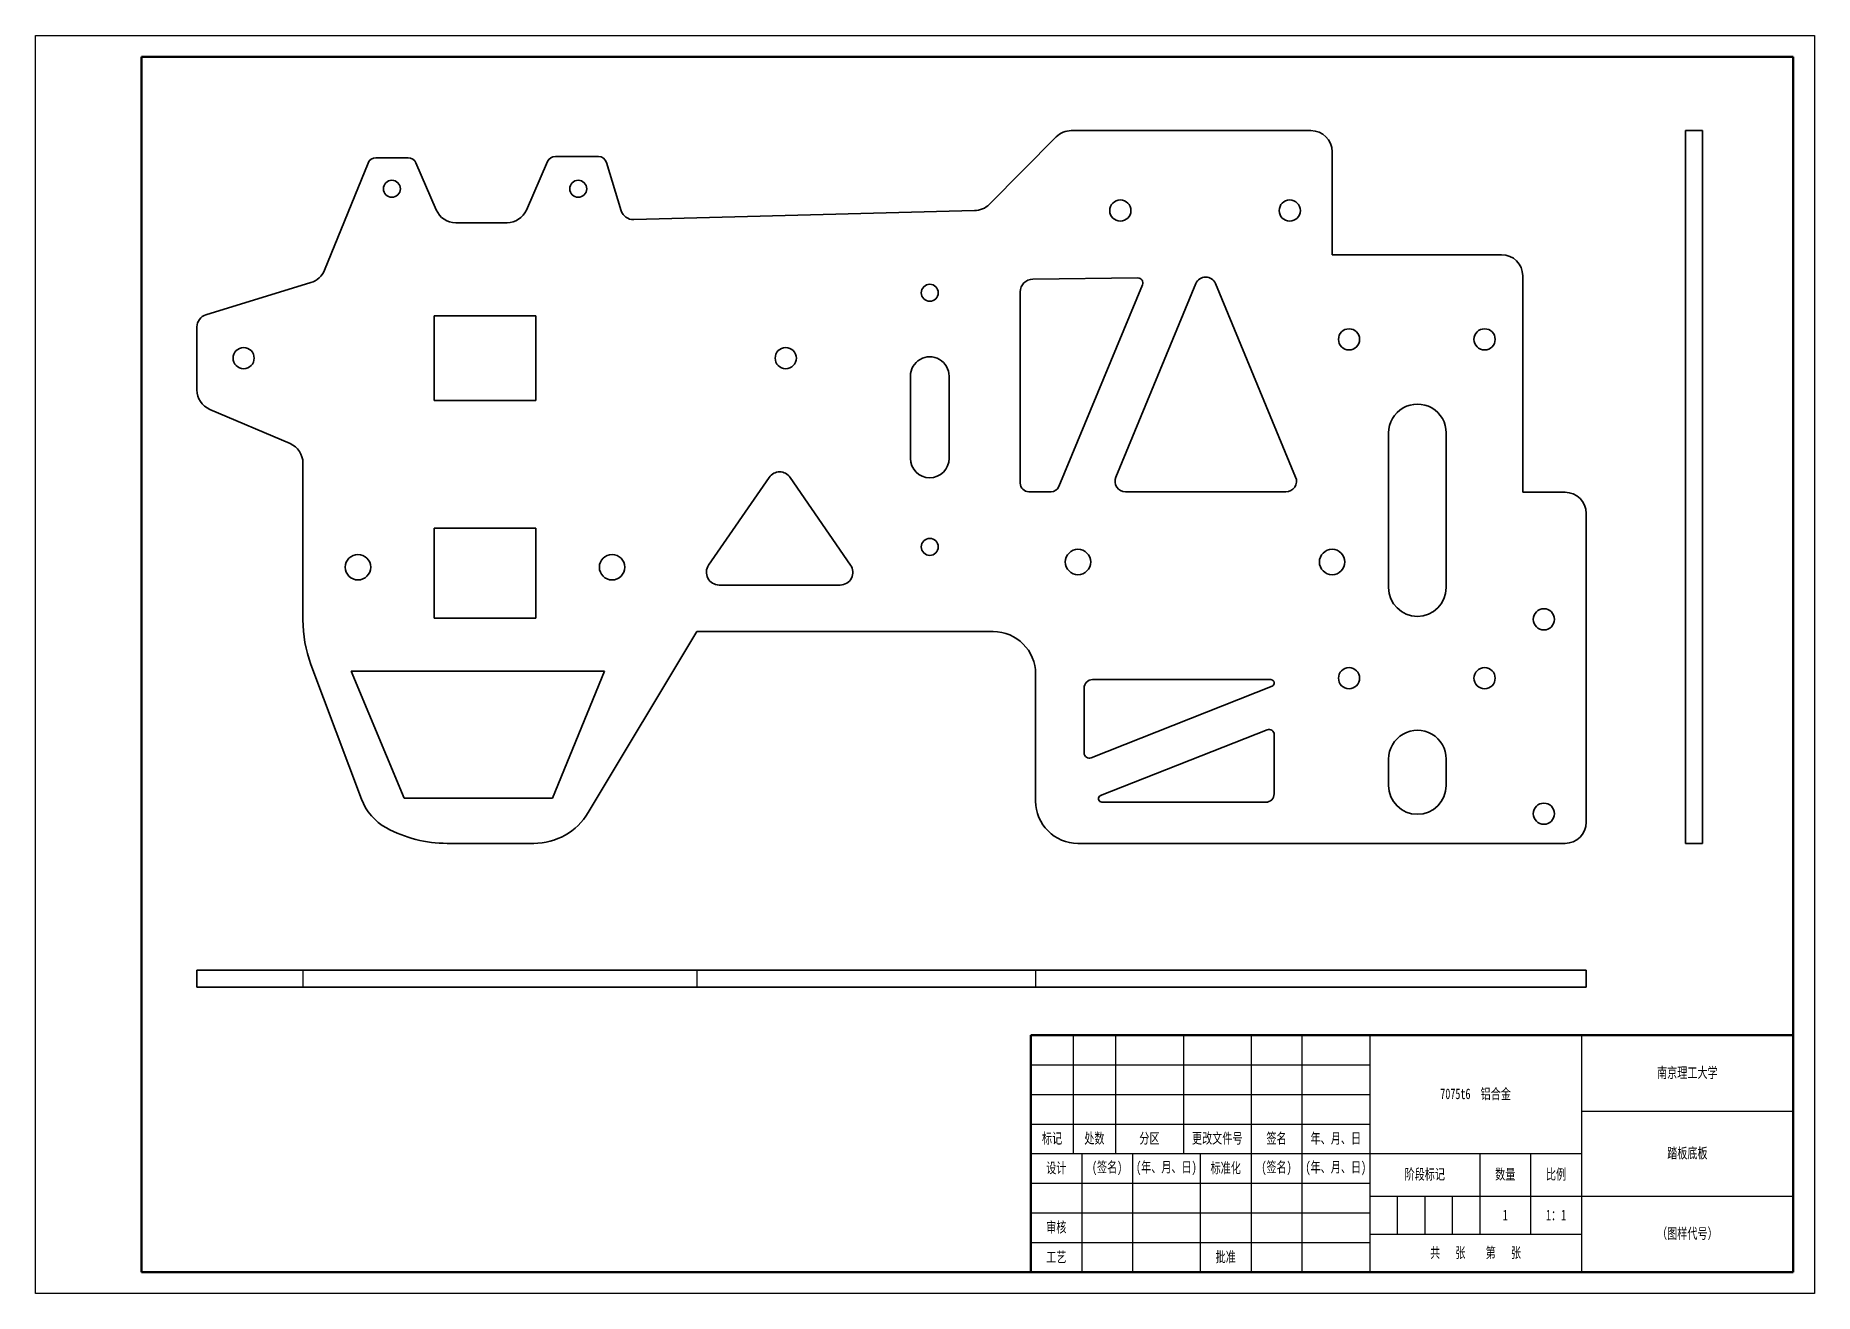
# Model space of a CAD drawing. Header units: millimetres. Extents: x 1605 to 3350, y 934 to 1771.
# Drawn here: x 1605.2 to 2025.2, y 934.1 to 1231.1 of the extents above.
import ezdxf

# ---------------------------------------------------------------- set-up
doc = ezdxf.new("R2010")
doc.units = ezdxf.units.MM
doc.header["$LTSCALE"] = 0.3
for name, color, linetype, lineweight in [('粗实线', 7, 'Continuous', 50), ('细实线', 7, 'Continuous', 25), ('细文本', 7, 'Continuous', 25)]:
    doc.layers.add(name, color=color, linetype=linetype, lineweight=lineweight)
doc.styles.add('NUT Standard', font='simfang.ttf', dxfattribs={"width": 0.7, "height": 2.5})

msp = doc.modelspace()

# ---------------------------------------------------------------- linework, layer by layer
for p, q in [((1605.196, 1231.059), (2025.196, 1231.059)), ((1605.196, 934.059), (1605.196, 1231.059)), ((2025.196, 1231.059), (2025.196, 934.059)), ((1668.314, 1010.352), (1668.314, 1006.352)), ((1761.318, 1010.352), (1761.318, 1006.352)), ((1841.318, 1010.352), (1841.318, 1006.352)), ((2025.196, 934.059), (1605.196, 934.059))]:
    msp.add_line(p, q)
at = {"color": 7, "lineweight": 35}
for p, q in [((1846.182, 1207.139), (1830.42, 1191.226)), ((1849.734, 1208.621), (1906.318, 1208.621)), ((1998.747, 1208.621), (1994.747, 1208.621)), ((1994.747, 1208.621), (1994.747, 1207.139)), ((1994.747, 1207.139), (1994.747, 1202.503)), ((1998.747, 1208.621), (1998.747, 1207.139)), ((1998.747, 1207.139), (1998.747, 1202.503)), ((1693.174, 1202.203), (1685.537, 1202.203)), ((1726.1, 1201.307), (1721.083, 1189.874)), ((1738.073, 1202.503), (1727.931, 1202.503)), ((1911.318, 1179.326), (1911.318, 1203.621)), ((1994.747, 1202.503), (1994.747, 1202.204)), ((1994.747, 1202.203), (1994.747, 1200.956)), ((1998.747, 1202.503), (1998.747, 1202.204)), ((1998.747, 1202.203), (1998.747, 1200.956)), ((1683.684, 1200.956), (1673.391, 1175.631)), ((1699.796, 1189.902), (1695.01, 1200.996)), ((1743.469, 1189.715), (1739.985, 1201.089)), ((1994.747, 1200.956), (1994.747, 1175.631)), ((1998.747, 1200.956), (1998.747, 1175.631)), ((1826.868, 1189.744), (1746.417, 1187.595)), ((1716.504, 1186.883), (1704.387, 1186.883)), ((1911.318, 1179.326), (1951.318, 1179.326)), ((1670.222, 1172.732), (1645.422, 1165.141)), ((1865.45, 1173.845), (1840.666, 1173.538)), ((1866.548, 1172.224), (1846.815, 1124.585)), ((1879.164, 1172.501), (1860.237, 1126.807)), ((1902.711, 1126.807), (1883.784, 1172.501)), ((1956.318, 1174.326), (1956.318, 1123.22)), ((1994.747, 1175.631), (1994.747, 1172.732)), ((1994.747, 1172.732), (1994.747, 1165.141)), ((1998.747, 1175.631), (1998.747, 1172.732)), ((1998.747, 1172.732), (1998.747, 1165.141)), ((1837.703, 1170.538), (1837.703, 1125.35)), ((1699.318, 1164.894), (1699.318, 1144.894)), ((1723.318, 1164.894), (1699.318, 1164.894)), ((1723.318, 1144.894), (1723.318, 1164.894)), ((1994.747, 1165.141), (1994.747, 1162.272)), ((1998.747, 1165.141), (1998.747, 1162.272)), ((1643.301, 1147.396), (1643.301, 1162.272)), ((1994.747, 1147.396), (1994.747, 1162.272)), ((1998.747, 1147.396), (1998.747, 1162.272)), ((1811.741, 1150.643), (1811.741, 1131.229)), ((1820.896, 1131.229), (1820.896, 1150.643)), ((1994.747, 1147.396), (1994.747, 1142.798)), ((1998.747, 1147.396), (1998.747, 1142.798)), ((1646.338, 1142.798), (1665.276, 1134.716)), ((1699.318, 1144.894), (1723.318, 1144.894)), ((1994.747, 1142.798), (1994.747, 1134.716)), ((1998.747, 1142.798), (1998.747, 1134.716)), ((1924.666, 1100.71), (1924.666, 1137.239)), ((1938.266, 1137.239), (1938.266, 1100.71)), ((1994.747, 1134.716), (1994.747, 1130.117)), ((1998.747, 1134.716), (1998.747, 1130.117)), ((1668.314, 1130.117), (1668.314, 1093.1)), ((1994.747, 1130.117), (1994.747, 1093.1)), ((1998.747, 1130.117), (1998.747, 1093.1)), ((1764.113, 1106.029), (1778.4, 1126.749)), ((1797.627, 1106.029), (1783.34, 1126.749)), ((1839.703, 1123.35), (1844.967, 1123.35)), ((1862.547, 1123.35), (1900.401, 1123.35)), ((1956.318, 1123.22), (1966.318, 1123.22)), ((1971.318, 1045.326), (1971.318, 1118.22)), ((1699.318, 1114.724), (1699.318, 1093.465)), ((1723.318, 1114.724), (1699.318, 1114.724)), ((1723.318, 1093.465), (1723.318, 1114.724)), ((1766.583, 1101.326), (1795.157, 1101.326)), ((1699.318, 1093.465), (1723.318, 1093.465)), ((1994.747, 1093.1), (1994.747, 1082.578)), ((1998.747, 1093.1), (1998.747, 1082.578)), ((1735.688, 1047.608), (1761.318, 1090.326)), ((1761.318, 1090.326), (1831.318, 1090.326)), ((1682.131, 1050.77), (1670.219, 1082.578)), ((1679.709, 1080.995), (1739.504, 1080.995)), ((1679.709, 1080.995), (1692.209, 1050.995)), ((1739.504, 1080.995), (1727.209, 1050.995)), ((1841.318, 1050.326), (1841.318, 1080.326)), ((1994.747, 1050.77), (1994.747, 1082.578)), ((1998.747, 1050.77), (1998.747, 1082.578)), ((1852.771, 1076.993), (1852.771, 1061.661)), ((1854.413, 1060.545), (1897.129, 1077.449)), ((1896.835, 1078.993), (1854.771, 1078.993)), ((1856.672, 1051.59), (1895.993, 1067.151)), ((1897.635, 1066.035), (1897.635, 1052.046)), ((1924.666, 1053.994), (1924.666, 1060.215)), ((1938.266, 1060.215), (1938.266, 1053.994)), ((1692.209, 1050.995), (1727.209, 1050.995)), ((1895.635, 1050.046), (1856.967, 1050.046)), ((1994.747, 1050.77), (1994.747, 1043.975)), ((1998.747, 1050.77), (1998.747, 1043.975)), ((1994.747, 1043.975), (1994.747, 1040.326)), ((1998.747, 1043.975), (1998.747, 1040.326)), ((1702.375, 1040.326), (1722.826, 1040.326)), ((1851.318, 1040.326), (1966.318, 1040.326)), ((1998.747, 1040.326), (1994.747, 1040.326)), ((1643.301, 1006.352), (1643.301, 1010.352)), ((1645.422, 1010.352), (1643.301, 1010.352)), ((1670.222, 1010.352), (1645.422, 1010.352)), ((1673.391, 1010.352), (1670.222, 1010.352)), ((1683.684, 1010.352), (1673.391, 1010.352)), ((1685.537, 1010.352), (1683.684, 1010.352)), ((1693.174, 1010.352), (1685.537, 1010.352)), ((1695.01, 1010.352), (1693.174, 1010.352)), ((1699.796, 1010.352), (1695.01, 1010.352)), ((1704.387, 1010.352), (1699.796, 1010.352)), ((1716.504, 1010.352), (1704.387, 1010.352)), ((1721.083, 1010.352), (1716.504, 1010.352)), ((1726.1, 1010.352), (1721.083, 1010.352)), ((1727.931, 1010.352), (1726.1, 1010.352)), ((1738.073, 1010.352), (1727.931, 1010.352)), ((1739.985, 1010.352), (1738.073, 1010.352)), ((1743.469, 1010.352), (1739.985, 1010.352)), ((1746.417, 1010.352), (1743.469, 1010.352)), ((1826.868, 1010.352), (1746.417, 1010.352)), ((1830.42, 1010.352), (1826.868, 1010.352)), ((1846.182, 1010.352), (1830.42, 1010.352)), ((1849.734, 1010.352), (1846.182, 1010.352)), ((1849.734, 1010.352), (1906.318, 1010.352)), ((1911.318, 1010.352), (1906.318, 1010.352)), ((1911.318, 1010.352), (1951.318, 1010.352)), ((1956.318, 1010.352), (1951.318, 1010.352)), ((1956.318, 1010.352), (1966.318, 1010.352)), ((1971.318, 1010.352), (1966.318, 1010.352)), ((1971.318, 1006.352), (1971.318, 1010.352)), ((1645.422, 1006.352), (1643.301, 1006.352)), ((1670.222, 1006.352), (1645.422, 1006.352)), ((1673.391, 1006.352), (1670.222, 1006.352)), ((1683.684, 1006.352), (1673.391, 1006.352)), ((1685.537, 1006.352), (1683.684, 1006.352)), ((1693.174, 1006.352), (1685.537, 1006.352)), ((1695.01, 1006.352), (1693.174, 1006.352)), ((1699.796, 1006.352), (1695.01, 1006.352)), ((1704.387, 1006.352), (1699.796, 1006.352)), ((1716.504, 1006.352), (1704.387, 1006.352)), ((1721.083, 1006.352), (1716.504, 1006.352)), ((1726.1, 1006.352), (1721.083, 1006.352)), ((1727.931, 1006.352), (1726.1, 1006.352)), ((1738.073, 1006.352), (1727.931, 1006.352)), ((1739.985, 1006.352), (1738.073, 1006.352)), ((1743.469, 1006.352), (1739.985, 1006.352)), ((1746.417, 1006.352), (1743.469, 1006.352)), ((1826.868, 1006.352), (1746.417, 1006.352)), ((1830.42, 1006.352), (1826.868, 1006.352)), ((1846.182, 1006.352), (1830.42, 1006.352)), ((1849.734, 1006.352), (1846.182, 1006.352)), ((1849.734, 1006.352), (1906.318, 1006.352)), ((1911.318, 1006.352), (1906.318, 1006.352)), ((1911.318, 1006.352), (1951.318, 1006.352)), ((1956.318, 1006.352), (1951.318, 1006.352)), ((1956.318, 1006.352), (1966.318, 1006.352)), ((1971.318, 1006.352), (1966.318, 1006.352))]:
    msp.add_line(p, q, dxfattribs=at)
for centre, radius in [((1689.318, 1194.894), 2), ((1733.318, 1194.894), 2), ((1861.318, 1189.744), 2.5), ((1901.318, 1189.744), 2.5), ((1816.318, 1170.326), 2), ((1915.318, 1159.326), 2.5), ((1947.318, 1159.326), 2.5), ((1654.318, 1154.894), 2.5), ((1782.318, 1154.894), 2.5), ((1816.318, 1110.326), 2), ((1851.318, 1106.763), 3), ((1911.318, 1106.763), 3), ((1681.318, 1105.528), 3), ((1741.318, 1105.528), 3), ((1961.318, 1093.22), 2.5), ((1915.318, 1079.326), 2.5), ((1947.318, 1079.326), 2.5), ((1961.318, 1047.326), 2.5)]:
    msp.add_circle(centre, radius, dxfattribs=at)
for centre, radius, start, end in [((1849.734, 1203.621), 5, 90, 135.27502), ((1906.318, 1203.621), 5, 0, 90), ((1685.537, 1200.203), 2, 90, 157.88223), ((1693.174, 1200.203), 2, 23.33824, 90), ((1727.931, 1200.503), 2, 90, 156.3062), ((1738.073, 1200.503), 2, 17.02866, 90), ((1704.387, 1191.883), 5, 203.33823, 270), ((1716.504, 1191.883), 5, 270, 336.3062), ((1746.337, 1190.594), 3, 197.02865, 271.53035), ((1826.868, 1194.744), 5, 270, 315.27502), ((1951.318, 1174.326), 5, 0, 90), ((1668.759, 1177.513), 5, 287.02002, 337.88223), ((1840.703, 1170.538), 3, 90.71132, 180.00001), ((1865.465, 1172.673), 1.173, 337.5, 90.71132), ((1881.474, 1171.544), 2.5, 22.5, 157.5), ((1646.301, 1162.272), 3, 107.02001, 180.00001), ((1816.318, 1150.643), 4.578, 0, 180.00001), ((1648.301, 1147.396), 5, 180.00001, 246.89037), ((1931.466, 1137.239), 6.8, 0, 180.00001), ((1663.314, 1130.117), 5, 0, 66.89037), ((1816.318, 1131.229), 4.578, 180.00001, 0), ((1780.87, 1125.045), 3, 34.58834, 145.41167), ((1862.547, 1125.85), 2.5, 157.5, 270), ((1900.401, 1125.85), 2.5, 270, 22.5), ((1839.703, 1125.35), 2, 180.00001, 270), ((1844.967, 1125.35), 2, 270, 337.5), ((1966.318, 1118.22), 5, 0, 90), ((1766.583, 1104.326), 3, 145.41167, 270), ((1795.157, 1104.326), 3, 270, 34.58834), ((1931.466, 1100.71), 6.8, 180.00001, 0), ((1698.314, 1093.1), 30, 180.00001, 200.53115), ((1831.318, 1080.326), 10, 0, 90), ((1854.771, 1076.993), 2, 90, 179.99999), ((1896.835, 1078.193), 0.8, 291.59048, 90), ((1896.435, 1066.035), 1.2, 0, 111.59048), ((1931.466, 1060.215), 6.8, 0, 180.00001), ((1853.971, 1061.661), 1.2, 180.00001, 291.59048), ((1694.191, 1055.286), 12.877, 200.53115, 241.44535), ((1851.318, 1050.326), 10, 180.00001, 270), ((1856.967, 1050.846), 0.8, 111.59048, 270), ((1895.635, 1052.046), 2, 270, 0), ((1931.466, 1053.994), 6.8, 180.00001, 0), ((1722.826, 1055.326), 15, 270, 329.03625), ((1702.375, 1070.326), 30, 241.44535, 270), ((1966.318, 1045.326), 5, 270, 0)]:
    msp.add_arc(centre, radius, start, end, dxfattribs=at)
at = {"layer": '粗实线'}
for p, q in [((1630.196, 1226.059), (2020.196, 1226.059)), ((1630.196, 939.059), (1630.196, 1226.059)), ((2020.196, 1226.059), (2020.196, 939.059)), ((1840.196, 995.059), (2020.196, 995.059)), ((1840.196, 939.059), (1840.196, 995.059)), ((2020.196, 939.059), (1630.196, 939.059)), ((1840.196, 939.059), (2020.196, 939.059))]:
    msp.add_line(p, q, dxfattribs=at)
at = {"layer": '细实线'}
for p, q in [((1850.196, 995.059), (1850.196, 967.059)), ((1860.196, 995.059), (1860.196, 967.059)), ((1876.196, 995.059), (1876.196, 967.059)), ((1892.196, 995.059), (1892.196, 967.059)), ((1904.196, 995.059), (1904.196, 967.059)), ((1920.196, 995.059), (1920.196, 939.059)), ((1970.196, 995.059), (1970.196, 939.059)), ((1840.196, 988.059), (1920.196, 988.059)), ((1840.196, 981.059), (1920.196, 981.059)), ((1970.196, 977.059), (2020.196, 977.059)), ((1840.196, 974.059), (1920.196, 974.059)), ((1840.196, 967.059), (1970.196, 967.059)), ((1852.196, 967.059), (1852.196, 939.059)), ((1864.196, 967.059), (1864.196, 939.059)), ((1880.196, 967.059), (1880.196, 939.059)), ((1892.196, 967.059), (1892.196, 939.059)), ((1904.196, 967.059), (1904.196, 939.059)), ((1946.196, 967.059), (1946.196, 948.059)), ((1958.196, 967.059), (1958.196, 948.059)), ((1840.196, 960.059), (1920.196, 960.059)), ((1920.196, 957.059), (2020.196, 957.059)), ((1926.696, 957.059), (1926.696, 948.059)), ((1933.196, 957.059), (1933.196, 948.059)), ((1939.696, 957.059), (1939.696, 948.059)), ((1840.196, 953.059), (1920.196, 953.059)), ((1840.196, 946.059), (1920.196, 946.059)), ((1920.196, 948.059), (1970.196, 948.059))]:
    msp.add_line(p, q, dxfattribs=at)

# ---------------------------------------------------------------- texts
at = {"layer": '粗实线', "char_height": 2.5, "attachment_point": 5, "style": 'NUT Standard'}
for s, insert in [('\\pxqc;{\\fFangSong|b0|i0|c134|p49;1}', (1952.196, 952.559)), ('\\pxqc;{\\fFangSong|b0|i0|c134|p49;1：1}', (1964.196, 952.559))]:
    msp.add_mtext_dynamic_manual_height_columns(s, width=12, gutter_width=12.5, heights=[0], dxfattribs=dict(at, insert=insert))
at = {"layer": '细文本', "char_height": 2.5, "attachment_point": 5, "style": 'NUT Standard'}
for s, insert, width in [('{\\fFangSong|b0|i0|c134|p49;南京理工大学}', (1995.196, 986.059), 50), ('7075t6  铝合金', (1945.196, 981.059), 50), ('标记', (1845.196, 970.559), 10), ('处数', (1855.196, 970.559), 10), ('分区', (1868.196, 970.559), 16), ('更改文件号', (1884.196, 970.559), 16), ('签名', (1898.196, 970.559), 12), ('年、月、日', (1912.196, 970.559), 16), ('踏板底板', (1995.196, 967.059), 50), ('设计', (1846.196, 963.559), 12), ('(签名)', (1858.196, 963.559), 12), ('(年、月、日)', (1872.196, 963.559), 16), ('标准化', (1886.196, 963.559), 12), ('(签名)', (1898.196, 963.559), 12), ('(年、月、日)', (1912.196, 963.559), 16), ('阶段标记', (1933.196, 962.059), 26), ('数量', (1952.196, 962.059), 12), ('比例', (1964.196, 962.059), 12), ('审核', (1846.196, 949.559), 12), ('（图样代号）', (1995.196, 948.059), 50), ('共   张    第   张', (1945.196, 943.559), 50), ('工艺', (1846.196, 942.559), 12), ('批准', (1886.196, 942.559), 12)]:
    msp.add_mtext(s, dxfattribs=dict(at, insert=insert, width=width))

doc.saveas('drawing.dxf')
